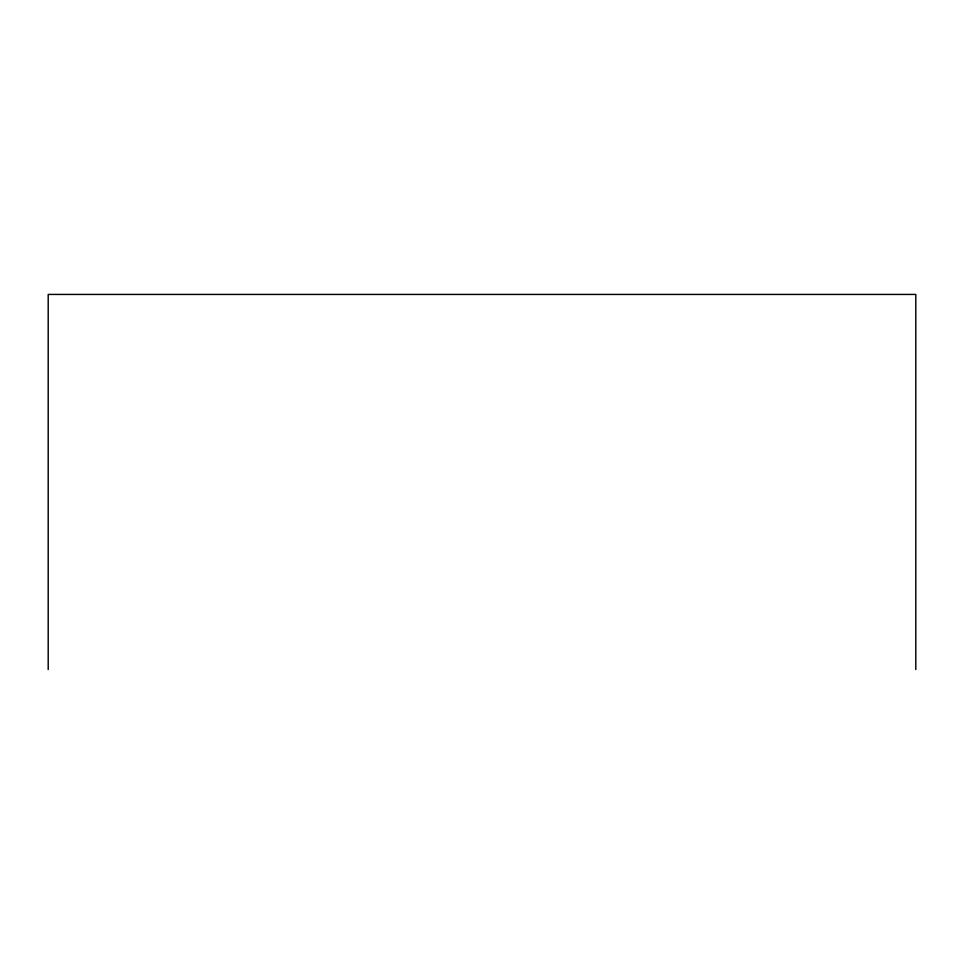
<?xml version="1.0" encoding="UTF-8"?>
<svg xmlns="http://www.w3.org/2000/svg" width="964" height="964" viewBox="0 0 964 964"><rect width="100%" height="100%" fill="white"/><g stroke="black" fill="none" stroke-linecap="round" stroke-linejoin="round"><path stroke-width="1.45" d="M915.8 669.57L915.8 294.43L48.2 294.43L48.2 669.57"/></g></svg>
